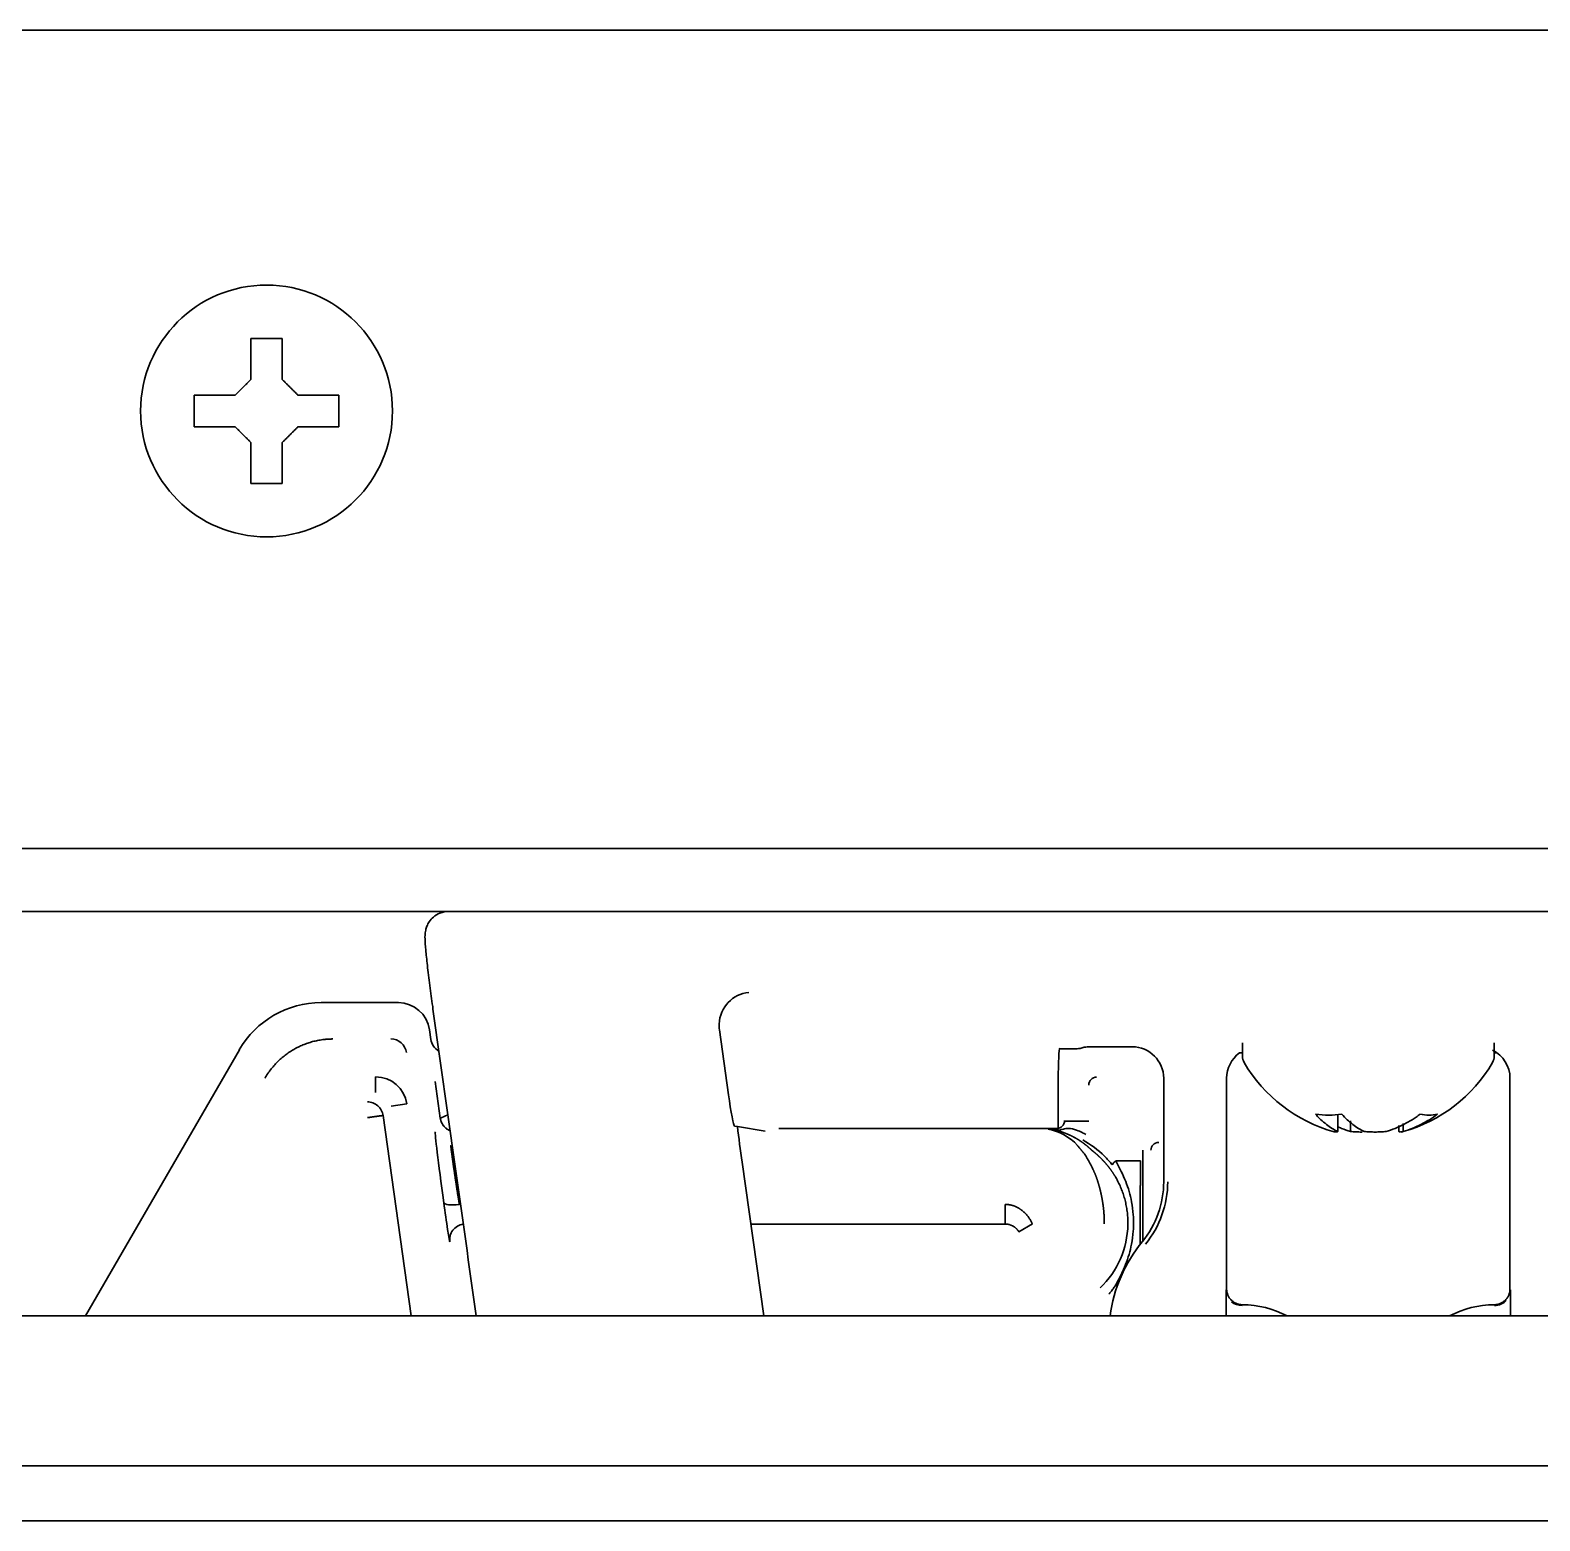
# Model space of a CAD drawing. Extents: x 53 to 4124, y 6244 to 10190.
# Drawn here: x 2681.77 to 2729.72, y 10058.39 to 10105.76 of the extents above; entities that cross this region are included whole.
import ezdxf

# ---------------------------------------------------------------- set-up
doc = ezdxf.new("R2010")
doc.units = 0
doc.header["$LTSCALE"] = 5
doc.layers.add('1', color=7, linetype='CONTINUOUS', true_color=0xffffff)
doc.layers.add('4', color=7, linetype='CONTINUOUS', true_color=0xffffff)

msp = doc.modelspace()

# ---------------------------------------------------------------- linework, layer by layer
at = {"layer": '1', "color": 7, "linetype": 'Continuous', "lineweight": 35}
for p, q in [((2412.323, 10105.759), (2766.227, 10105.759)), ((2686.975, 10093.659), (2686.975, 10094.159)), ((2691.575, 10094.159), (2691.575, 10093.659)), ((2686.975, 10093.159), (2686.975, 10093.659)), ((2691.575, 10093.659), (2691.575, 10093.159)), ((2761.995, 10079.759), (2416.556, 10079.759)), ((2414.142, 10077.759), (2764.409, 10077.759)), ((2695.068, 10077.759), (2753.483, 10077.759)), ((2725.825, 10077.759), (2725.825, 10077.759)), ((2694.562, 10074.655), (2695.266, 10069.648)), ((2703.948, 10071.934), (2703.659, 10073.991)), ((2714.468, 10073.393), (2714.617, 10073.393)), ((2715.117, 10073.401), (2715.25, 10073.446)), ((2715.75, 10073.454), (2716.775, 10073.454)), ((2720.275, 10073.583), (2720.275, 10073.159)), ((2728.275, 10073.159), (2728.275, 10073.583)), ((2714.425, 10072.41), (2714.425, 10070.864)), ((2717.775, 10069.165), (2717.775, 10072.454)), ((2719.775, 10065.759), (2719.775, 10072.454)), ((2728.775, 10072.454), (2728.775, 10065.759)), ((2723.31, 10070.764), (2723.31, 10071.314)), ((2723.712, 10070.764), (2723.712, 10071.101)), ((2725.386, 10070.764), (2725.386, 10071.019)), ((2704.235, 10070.919), (2704.141, 10070.934)), ((2704.235, 10070.919), (2705.117, 10070.777)), ((2725.241, 10070.764), (2725.241, 10070.951)), ((2705.068, 10064.904), (2704.382, 10069.786))]:
    msp.add_line(p, q, dxfattribs=at)
msp.add_circle((2689.275, 10093.659), 4, dxfattribs=at)
for centre, radius, start, end in [((2720.675, 10073.159), 0.4, 180, 210.3012), ((2724.474, 10075.379), 4.8, 210.3012, 254.4868), ((2724.076, 10075.379), 4.8, 285.765, 329.6988), ((2727.875, 10073.159), 0.4, 329.6988, 0), ((2714.775, 10069.165), 3, 320.732, 0), ((2714.775, 10069.165), 3.127, 320.732, 0), ((2720.775, 10064.259), 4.75, 140.732, 172.2043), ((2720.275, 10062.259), 3, 61.8159, 90.0009), ((2728.275, 10062.259), 3, 89.9991, 118.1841)]:
    msp.add_arc(centre, radius, start, end, dxfattribs=at)
for centre, major_axis, ratio, start_param, end_param in [((2704.591, 10074.179), (-0.353, -0.945), 0.923303, 3.526353, 5.044789), ((2704.651, 10074.127), (-0.757, 0.658), 0.996825, 0.6648, 0.853636), ((2714.478, 10072.41), (0, -1), 0.052408, 3.159046, 4.712389), ((2714.617, 10073.401), (0.5, 0), 0.017455, 4.712389, 6.230825), ((2715.75, 10073.445), (0.5, 0), 0.017455, 1.570796, 3.089233), ((2716.775, 10072.454), (0.447, 0.895), 0.99981, 5.176082, 6.746726), ((2720.775, 10072.454), (0.447, -0.895), 0.99981, 3.312346, 4.248696), ((2727.775, 10072.454), (-0.447, -0.895), 0.99981, 2.03449, 3.141033), ((2704.001, 10071.934), (0.141, -1), 0.051895, 4.705076, 6.267145), ((2726.201, 10075.061), (0, 3.78), 0.546944, 3.008877, 3.141532), ((2726.201, 10075.061), (0, 3.78), 0.546944, 3.141653, 3.274309), ((2704.541, 10069.786), (0.423, -3), 0.051895, 4.31774, 4.705076), ((2698.766, 10069.648), (13.966, -99.249), 0.03458, 4.707523, 4.755341), ((2720.262, 10065.733), (0.447, -0.223), 0.999809, 4.457285, 5.178973), ((2728.288, 10065.733), (0.447, 0.223), 0.999809, 4.245805, 5.069488)]:
    msp.add_ellipse(centre, major_axis=major_axis, ratio=ratio, start_param=start_param, end_param=end_param, dxfattribs=at)
for points in [[(2688.775, 10094.659), (2688.775, 10094.714), (2688.775, 10094.822), (2688.775, 10094.983), (2688.775, 10095.142), (2688.775, 10095.298), (2688.775, 10095.449), (2688.775, 10095.606), (2688.775, 10095.772), (2688.775, 10095.895), (2688.775, 10095.959)], [(2688.775, 10095.959), (2688.942, 10095.959), (2689.275, 10095.959), (2689.609, 10095.959), (2689.775, 10095.959)], [(2688.275, 10094.159), (2688.299, 10094.183), (2688.346, 10094.231), (2688.418, 10094.302), (2688.489, 10094.373), (2688.561, 10094.445), (2688.632, 10094.516), (2688.704, 10094.588), (2688.751, 10094.636), (2688.775, 10094.659)], [(2689.775, 10094.659), (2689.801, 10094.633), (2689.853, 10094.582), (2689.926, 10094.508), (2689.998, 10094.437), (2690.068, 10094.367), (2690.137, 10094.297), (2690.206, 10094.228), (2690.252, 10094.182), (2690.275, 10094.159)], [(2690.275, 10094.159), (2690.33, 10094.159), (2690.438, 10094.159), (2690.599, 10094.159), (2690.758, 10094.159), (2690.913, 10094.159), (2691.065, 10094.159), (2691.222, 10094.159), (2691.388, 10094.159), (2691.511, 10094.159), (2691.575, 10094.159)], [(2688.275, 10093.159), (2688.221, 10093.159), (2688.113, 10093.159), (2687.951, 10093.159), (2687.792, 10093.159), (2687.637, 10093.159), (2687.485, 10093.159), (2687.329, 10093.159), (2687.163, 10093.159), (2687.039, 10093.159), (2686.975, 10093.159)], [(2688.775, 10092.659), (2688.749, 10092.685), (2688.698, 10092.737), (2688.624, 10092.81), (2688.553, 10092.882), (2688.482, 10092.952), (2688.413, 10093.021), (2688.344, 10093.09), (2688.298, 10093.136), (2688.275, 10093.159)], [(2690.275, 10093.159), (2690.252, 10093.136), (2690.204, 10093.088), (2690.133, 10093.017), (2690.061, 10092.945), (2689.99, 10092.874), (2689.918, 10092.802), (2689.847, 10092.731), (2689.799, 10092.683), (2689.775, 10092.659)], [(2689.775, 10092.659), (2689.775, 10092.605), (2689.775, 10092.497), (2689.775, 10092.335), (2689.775, 10092.177), (2689.775, 10092.021), (2689.775, 10091.869), (2689.775, 10091.713), (2689.775, 10091.547), (2689.775, 10091.423), (2689.775, 10091.359)], [(2689.775, 10091.359), (2689.609, 10091.359), (2689.275, 10091.359), (2688.942, 10091.359), (2688.775, 10091.359)], [(2722.599, 10071.314), (2722.738, 10071.292), (2723.017, 10071.27), (2723.296, 10071.292), (2723.436, 10071.314)], [(2724.147, 10070.764), (2724.203, 10070.758), (2724.316, 10070.75), (2724.491, 10070.746), (2724.666, 10070.75), (2724.782, 10070.758), (2724.839, 10070.764)], [(2725.386, 10070.764), (2725.374, 10070.758), (2725.35, 10070.75), (2725.312, 10070.746), (2725.276, 10070.751), (2725.252, 10070.758), (2725.241, 10070.764)]]:
    msp.add_open_spline(points, degree=3, dxfattribs=at)
for points, knots in [([(2689.775, 10095.959), (2689.775, 10095.757), (2689.775, 10095.547), (2689.775, 10095.222), (2689.775, 10095.112), (2689.775, 10094.888), (2689.775, 10094.775), (2689.775, 10094.659)], [0, 0, 0, 0, 0.5, 0.5, 0.75, 0.75, 1, 1, 1, 1]), ([(2686.975, 10094.159), (2687.178, 10094.159), (2687.388, 10094.159), (2687.713, 10094.159), (2687.823, 10094.159), (2688.046, 10094.159), (2688.16, 10094.159), (2688.275, 10094.159)], [0, 0, 0, 0, 0.5, 0.5, 0.75, 0.75, 1, 1, 1, 1]), ([(2691.575, 10093.159), (2691.372, 10093.159), (2691.163, 10093.159), (2690.838, 10093.159), (2690.728, 10093.159), (2690.504, 10093.159), (2690.391, 10093.159), (2690.275, 10093.159)], [0, 0, 0, 0, 0.5, 0.5, 0.75, 0.75, 1, 1, 1, 1]), ([(2688.775, 10091.359), (2688.775, 10091.562), (2688.775, 10091.772), (2688.775, 10092.097), (2688.775, 10092.207), (2688.775, 10092.431), (2688.775, 10092.544), (2688.775, 10092.659)], [0, 0, 0, 0, 0.5, 0.5, 0.75, 0.75, 1, 1, 1, 1]), ([(2695.068, 10077.759), (2694.966, 10077.758), (2694.793, 10077.724), (2694.58, 10077.594), (2694.444, 10077.441), (2694.366, 10077.293), (2694.328, 10077.166), (2694.313, 10077.069), (2694.307, 10076.978), (2694.309, 10076.83), (2694.328, 10076.564), (2694.381, 10076.052), (2694.457, 10075.425), (2694.523, 10074.932), (2694.559, 10074.68), (2694.562, 10074.655)], [0, 0, 0, 0, 0.06518, 0.119211, 0.163603, 0.201779, 0.234086, 0.261565, 0.293271, 0.352991, 0.514502, 0.668328, 0.830548, 0.982887, 1, 1, 1, 1]), ([(2723.31, 10070.764), (2723.247, 10070.793), (2723.185, 10070.826), (2723.063, 10070.902), (2723.003, 10070.944), (2722.884, 10071.036), (2722.826, 10071.086), (2722.739, 10071.167), (2722.711, 10071.195), (2722.654, 10071.253), (2722.626, 10071.283), (2722.599, 10071.314)], [0, 0, 0, 0, 0.25, 0.25, 0.5, 0.5, 0.75, 0.75, 0.875, 0.875, 1, 1, 1, 1]), ([(2723.436, 10071.314), (2723.547, 10071.19), (2723.662, 10071.082), (2723.839, 10070.944), (2723.899, 10070.902), (2724.022, 10070.827), (2724.084, 10070.793), (2724.147, 10070.764)], [0, 0, 0, 0, 0.5, 0.5, 0.75, 0.75, 1, 1, 1, 1]), ([(2724.839, 10070.764), (2724.935, 10070.793), (2725.03, 10070.826), (2725.217, 10070.902), (2725.309, 10070.944), (2725.49, 10071.036), (2725.58, 10071.086), (2725.712, 10071.167), (2725.756, 10071.195), (2725.842, 10071.253), (2725.885, 10071.283), (2725.927, 10071.314)], [0, 0, 0, 0, 0.25, 0.25, 0.5, 0.5, 0.75, 0.75, 0.875, 0.875, 1, 1, 1, 1]), ([(2726.474, 10071.314), (2726.304, 10071.19), (2726.129, 10071.082), (2725.857, 10070.944), (2725.765, 10070.902), (2725.577, 10070.827), (2725.482, 10070.793), (2725.386, 10070.764)], [0, 0, 0, 0, 0.5, 0.5, 0.75, 0.75, 1, 1, 1, 1]), ([(2723.191, 10070.754), (2723.195, 10070.753), (2723.21, 10070.749), (2723.238, 10070.746), (2723.275, 10070.751), (2723.298, 10070.758), (2723.31, 10070.764)], [0, 0, 0, 0, 0.080389, 0.386926, 0.693463, 1, 1, 1, 1]), ([(2723.712, 10070.764), (2723.615, 10070.793), (2723.521, 10070.826), (2723.384, 10070.881), (2723.342, 10070.9), (2723.299, 10070.919)], [0, 0, 0, 0, 0.685724, 0.685724, 1, 1, 1, 1]), ([(2724.081, 10070.748), (2724.074, 10070.748), (2724.008, 10070.747), (2723.884, 10070.75), (2723.769, 10070.758), (2723.712, 10070.764)], [0, 0, 0, 0, 0.056131, 0.528065, 1, 1, 1, 1]), ([(2719.754, 10064.904), (2719.754, 10064.912), (2719.754, 10064.919), (2719.754, 10064.943), (2719.754, 10064.959), (2719.754, 10064.99), (2719.754, 10065.037), (2719.754, 10065.113), (2719.754, 10065.171), (2719.755, 10065.214), (2719.755, 10065.229), (2719.755, 10065.257), (2719.755, 10065.27), (2719.755, 10065.338), (2719.756, 10065.388), (2719.756, 10065.457), (2719.756, 10065.479), (2719.757, 10065.521), (2719.757, 10065.541), (2719.758, 10065.595), (2719.758, 10065.626), (2719.759, 10065.665), (2719.759, 10065.676), (2719.76, 10065.696), (2719.76, 10065.704), (2719.761, 10065.724), (2719.761, 10065.732), (2719.762, 10065.733)], [0, 0, 0, 0, 0.016595, 0.016595, 0.051717, 0.051717, 0.086838, 0.157081, 0.227325, 0.227325, 0.262446, 0.262446, 0.297568, 0.297568, 0.438054, 0.438054, 0.508297, 0.508297, 0.578541, 0.578541, 0.719027, 0.719027, 0.78927, 0.78927, 0.859514, 0.859514, 1, 1, 1, 1]), ([(2719.775, 10065.759), (2719.775, 10065.726), (2719.778, 10065.694), (2719.788, 10065.646), (2719.792, 10065.63), (2719.801, 10065.599), (2719.807, 10065.583), (2719.826, 10065.538), (2719.841, 10065.509), (2719.868, 10065.468), (2719.878, 10065.455), (2719.899, 10065.43), (2719.91, 10065.417), (2719.945, 10065.383), (2719.97, 10065.362), (2720.011, 10065.335), (2720.025, 10065.326), (2720.054, 10065.311), (2720.083, 10065.297), (2720.114, 10065.286), (2720.145, 10065.276), (2720.161, 10065.272), (2720.21, 10065.263), (2720.242, 10065.259), (2720.275, 10065.259)], [0, 0, 0, 0, 0.125, 0.125, 0.1875, 0.1875, 0.25, 0.25, 0.375, 0.375, 0.4375, 0.4375, 0.5, 0.5, 0.625, 0.625, 0.6875, 0.6875, 0.75, 0.8125, 0.8125, 0.875, 0.875, 1, 1, 1, 1]), ([(2728.275, 10065.259), (2728.308, 10065.259), (2728.341, 10065.263), (2728.389, 10065.272), (2728.405, 10065.276), (2728.436, 10065.286), (2728.452, 10065.291), (2728.497, 10065.31), (2728.526, 10065.325), (2728.566, 10065.352), (2728.58, 10065.362), (2728.605, 10065.383), (2728.617, 10065.394), (2728.652, 10065.429), (2728.672, 10065.454), (2728.7, 10065.495), (2728.708, 10065.509), (2728.724, 10065.538), (2728.738, 10065.567), (2728.749, 10065.598), (2728.758, 10065.629), (2728.762, 10065.645), (2728.772, 10065.694), (2728.775, 10065.726), (2728.775, 10065.759)], [0, 0, 0, 0, 0.125, 0.125, 0.1875, 0.1875, 0.25, 0.25, 0.375, 0.375, 0.4375, 0.4375, 0.5, 0.5, 0.625, 0.625, 0.6875, 0.6875, 0.75, 0.8125, 0.8125, 0.875, 0.875, 1, 1, 1, 1]), ([(2728.788, 10065.733), (2728.789, 10065.732), (2728.79, 10065.724), (2728.79, 10065.707), (2728.79, 10065.703), (2728.791, 10065.695), (2728.791, 10065.681), (2728.792, 10065.653), (2728.792, 10065.625), (2728.793, 10065.601), (2728.793, 10065.593), (2728.793, 10065.576), (2728.793, 10065.567), (2728.794, 10065.521), (2728.794, 10065.48), (2728.795, 10065.411), (2728.795, 10065.386), (2728.795, 10065.336), (2728.795, 10065.309), (2728.796, 10065.229), (2728.796, 10065.172), (2728.796, 10065.082), (2728.797, 10065.051), (2728.797, 10064.989), (2728.797, 10064.957), (2728.797, 10064.919), (2728.797, 10064.913), (2728.797, 10064.906)], [0, 0, 0, 0, 0.140793, 0.140793, 0.175991, 0.175991, 0.21119, 0.281586, 0.351983, 0.351983, 0.387181, 0.387181, 0.422379, 0.422379, 0.563172, 0.563172, 0.633569, 0.633569, 0.703965, 0.703965, 0.844758, 0.844758, 0.915155, 0.915155, 0.985551, 0.985551, 1, 1, 1, 1])]:
    msp.add_open_spline(points, degree=3, knots=knots, dxfattribs=at)
at = {"layer": '4', "color": 7, "linetype": 'Continuous', "lineweight": 35}
for p, q in [((2693.461, 10074.859), (2691.006, 10074.859)), ((2694.451, 10073.998), (2694.495, 10073.69)), ((2688.41, 10073.36), (2683.527, 10064.904)), ((2720.275, 10073.259), (2720.183, 10073.259)), ((2728.368, 10073.259), (2728.275, 10073.259)), ((2692.738, 10072.001), (2692.738, 10072.501)), ((2694.794, 10071.185), (2694.63, 10072.352)), ((2693.233, 10071.57), (2693.728, 10071.64)), ((2693.87, 10064.904), (2692.975, 10071.273)), ((2714.644, 10071.091), (2715.393, 10071.091)), ((2714.375, 10070.859), (2705.547, 10070.859)), ((2714.394, 10070.841), (2714.394, 10070.811)), ((2717.117, 10067.289), (2717.117, 10070.167)), ((2717.037, 10069.83), (2716.255, 10069.83)), ((2712.739, 10067.823), (2712.739, 10068.447)), ((2712.739, 10067.823), (2704.658, 10067.823)), ((2713.173, 10067.575), (2713.606, 10067.825)), ((2716.252, 10065.889), (2716.314, 10065.889)), ((2891.525, 10064.904), (2623.431, 10064.904)), ((2287.01, 10060.143), (2891.541, 10060.143)), ((2285.043, 10058.393), (2893.507, 10058.393))]:
    msp.add_line(p, q, dxfattribs=at)
for centre, radius, start, end in [((2692.738, 10071.501), 1, 7.9978, 90.0022), ((2713.775, 10067.859), 2.998, 44.9854, 61.5184), ((2713.775, 10067.859), 2.862, 313.7499, 359.076)]:
    msp.add_arc(centre, radius, start, end, dxfattribs=at)
for centre, major_axis, ratio, start_param, end_param in [((2691.008, 10071.857), (1.501, -2.6), 0.999188, 2.618346, 3.66484), ((2693.461, 10073.859), (0.342, 0.94), 0.99931, 5.201587, 6.632249), ((2693.222, 10073.204), (-0.171, -0.47), 0.99931, 2.059994, 3.490656), ((2694.99, 10073.76), (0.171, 0.47), 0.99931, 2.059994, 2.990215), ((2715.643, 10072.241), (0.177, -0.177), 0.998783, 2.356803, 3.926382), ((2714.375, 10071.109), (0.177, -0.177), 0.998783, 5.498396, 7.067974), ((2695.06, 10067.756), (0.422, -3), 0.017285, 3.174069, 4.458518), ((2713.775, 10069.062), (0, -1.812), 0.96827, 2.341391, 2.951684), ((2714.289, 10071.023), (-0.033, -0.197), 0.640804, 0.011372, 0.258928), ((2714.394, 10071.003), (-0.04, -0.196), 0.561653, 0.010547, 0.345884), ((2717.617, 10070.167), (-0.177, 0.177), 0.998783, 5.498396, 7.067974), ((2694.956, 10068.253), (0.141, -1), 0.017285, 4.458518, 6.263302), ((2695.399, 10068.572), (0.495, 0.067), 0.246669, 3.159603, 4.678851), ((2695.591, 10067.323), (0.328, 0.377), 0.999646, 0.850428, 2.425832)]:
    msp.add_ellipse(centre, major_axis=major_axis, ratio=ratio, start_param=start_param, end_param=end_param, dxfattribs=at)
msp.add_open_spline([(2691.385, 10073.704), (2691.056, 10073.704), (2690.421, 10073.534), (2689.851, 10073.205), (2689.386, 10072.74), (2689.221, 10072.455)], degree=2, dxfattribs=at)
for points, degree, knots in [([(2692.479, 10071.704), (2692.539, 10071.704), (2692.599, 10071.693), (2692.71, 10071.651), (2692.762, 10071.62), (2692.852, 10071.542), (2692.89, 10071.495), (2692.947, 10071.39), (2692.966, 10071.332), (2692.975, 10071.273)], 3, [0, 0, 0, 0, 0.25, 0.25, 0.5, 0.5, 0.75, 0.75, 1, 1, 1, 1]), ([(2692.479, 10071.204), (2692.483, 10071.204), (2692.49, 10071.205), (2692.5, 10071.207), (2692.511, 10071.208), (2692.521, 10071.21), (2692.531, 10071.211), (2692.541, 10071.212), (2692.551, 10071.214), (2692.56, 10071.215), (2692.57, 10071.217), (2692.579, 10071.218), (2692.588, 10071.219), (2692.597, 10071.221), (2692.606, 10071.222), (2692.614, 10071.223), (2692.623, 10071.224), (2692.631, 10071.226), (2692.639, 10071.227), (2692.647, 10071.228), (2692.655, 10071.229), (2692.663, 10071.23), (2692.67, 10071.231), (2692.677, 10071.232), (2692.685, 10071.233), (2692.692, 10071.234), (2692.698, 10071.235), (2692.705, 10071.236), (2692.712, 10071.237), (2692.718, 10071.238), (2692.724, 10071.239), (2692.73, 10071.24), (2692.736, 10071.24), (2692.742, 10071.241), (2692.747, 10071.242), (2692.753, 10071.243), (2692.758, 10071.243), (2692.763, 10071.244), (2692.768, 10071.245), (2692.773, 10071.245), (2692.778, 10071.246), (2692.782, 10071.247), (2692.787, 10071.247), (2692.791, 10071.248), (2692.795, 10071.248), (2692.799, 10071.249), (2692.803, 10071.249), (2692.807, 10071.25), (2692.81, 10071.25), (2692.814, 10071.251), (2692.817, 10071.251), (2692.821, 10071.252), (2692.824, 10071.252), (2692.827, 10071.252), (2692.84, 10071.254), (2692.862, 10071.257), (2692.888, 10071.261), (2692.909, 10071.264), (2692.925, 10071.266), (2692.936, 10071.268), (2692.944, 10071.269), (2692.95, 10071.271), (2692.955, 10071.272), (2692.959, 10071.273), (2692.963, 10071.274), (2692.965, 10071.275), (2692.968, 10071.275), (2692.97, 10071.275), (2692.971, 10071.275), (2692.972, 10071.275), (2692.973, 10071.274), (2692.974, 10071.274), (2692.974, 10071.273), (2692.975, 10071.273), (2692.975, 10071.273)], 3, [0, 0, 0, 0, 0.013741, 0.027321, 0.04074, 0.053998, 0.067095, 0.080031, 0.092806, 0.105419, 0.117871, 0.130162, 0.142291, 0.154258, 0.166064, 0.177708, 0.189191, 0.200511, 0.21167, 0.222667, 0.233501, 0.244174, 0.254685, 0.265034, 0.275221, 0.285246, 0.295109, 0.30481, 0.314349, 0.323726, 0.332941, 0.341994, 0.350885, 0.359614, 0.368181, 0.376586, 0.384829, 0.39291, 0.400829, 0.408587, 0.416183, 0.423617, 0.430889, 0.438, 0.444949, 0.451737, 0.458363, 0.464828, 0.471131, 0.477273, 0.483254, 0.489074, 0.494733, 0.500231, 0.505568, 0.568672, 0.625531, 0.676124, 0.720446, 0.758519, 0.783246, 0.806818, 0.829216, 0.85041, 0.870377, 0.889099, 0.906574, 0.92282, 0.937884, 0.951854, 0.964863, 0.977105, 0.988845, 1, 1, 1, 1]), ([(2694.794, 10071.186), (2694.794, 10071.186), (2694.795, 10071.186), (2694.796, 10071.186), (2694.797, 10071.187), (2694.798, 10071.187), (2694.799, 10071.188), (2694.801, 10071.189), (2694.803, 10071.19), (2694.806, 10071.191), (2694.808, 10071.192), (2694.811, 10071.193), (2694.814, 10071.195), (2694.817, 10071.196), (2694.821, 10071.198), (2694.824, 10071.199), (2694.828, 10071.201), (2694.833, 10071.203), (2694.837, 10071.205), (2694.842, 10071.207), (2694.847, 10071.21), (2694.852, 10071.212), (2694.858, 10071.214), (2694.864, 10071.217), (2694.87, 10071.22), (2694.876, 10071.223), (2694.883, 10071.226), (2694.889, 10071.229), (2694.897, 10071.232), (2694.904, 10071.235), (2694.912, 10071.238), (2694.919, 10071.242), (2694.927, 10071.246), (2694.936, 10071.249), (2694.944, 10071.253), (2694.953, 10071.257), (2694.962, 10071.261), (2694.972, 10071.265), (2694.981, 10071.27), (2694.991, 10071.274), (2695.001, 10071.278), (2695.011, 10071.283), (2695.021, 10071.287), (2695.028, 10071.29), (2695.032, 10071.292), (2695.032, 10071.292)], 3, [0, 0, 0, 0, 0.02224, 0.044549, 0.066929, 0.08938, 0.111903, 0.134499, 0.157167, 0.179909, 0.202726, 0.225618, 0.248585, 0.271629, 0.294749, 0.317947, 0.341223, 0.364578, 0.388012, 0.411526, 0.43512, 0.458796, 0.482553, 0.506392, 0.530314, 0.554319, 0.578407, 0.60258, 0.626838, 0.651182, 0.675611, 0.700126, 0.724729, 0.749419, 0.774196, 0.799062, 0.824018, 0.849062, 0.874196, 0.899421, 0.924736, 0.950143, 0.973124, 0.996864, 1, 1, 1, 1]), ([(2695.104, 10070.791), (2695.052, 10070.811), (2695.003, 10070.841), (2694.916, 10070.917), (2694.878, 10070.964), (2694.821, 10071.069), (2694.802, 10071.126), (2694.794, 10071.185)], 3, [0, 0, 0, 0, 0.320291, 0.320291, 0.660146, 0.660146, 1, 1, 1, 1]), ([(2714.106, 10070.841), (2714.123, 10070.84), (2714.14, 10070.839), (2714.174, 10070.837), (2714.19, 10070.835), (2714.217, 10070.832), (2714.227, 10070.83), (2714.244, 10070.828), (2714.25, 10070.827), (2714.256, 10070.825)], 3, [0, 0, 0, 0, 0.338462, 0.338462, 0.666667, 0.666667, 0.871795, 0.871795, 1, 1, 1, 1]), ([(2714.288, 10070.827), (2714.281, 10070.828), (2714.273, 10070.829), (2714.253, 10070.831), (2714.24, 10070.833), (2714.208, 10070.836), (2714.188, 10070.837), (2714.148, 10070.84), (2714.127, 10070.84), (2714.106, 10070.841)], 3, [0, 0, 0, 0, 0.128205, 0.128205, 0.333333, 0.333333, 0.661538, 0.661538, 1, 1, 1, 1]), ([(2714.257, 10070.825), (2714.267, 10070.824), (2714.278, 10070.822), (2714.3, 10070.818), (2714.311, 10070.816), (2714.328, 10070.812), (2714.335, 10070.811), (2714.347, 10070.809), (2714.351, 10070.808), (2714.355, 10070.807)], 3, [0, 0, 0, 0, 0.338462, 0.338462, 0.666667, 0.666667, 0.871795, 0.871795, 1, 1, 1, 1]), ([(2714.257, 10070.825), (2714.26, 10070.825), (2714.267, 10070.823), (2714.278, 10070.821), (2714.288, 10070.819), (2714.299, 10070.816), (2714.309, 10070.814), (2714.32, 10070.812), (2714.33, 10070.809), (2714.341, 10070.807), (2714.352, 10070.804), (2714.362, 10070.801), (2714.373, 10070.799), (2714.383, 10070.796), (2714.394, 10070.793), (2714.405, 10070.79), (2714.415, 10070.788), (2714.426, 10070.785), (2714.437, 10070.782), (2714.447, 10070.779), (2714.458, 10070.775), (2714.468, 10070.772), (2714.479, 10070.769), (2714.49, 10070.766), (2714.5, 10070.762), (2714.511, 10070.759), (2714.522, 10070.756), (2714.532, 10070.752), (2714.543, 10070.749), (2714.554, 10070.745), (2714.564, 10070.741), (2714.575, 10070.738), (2714.586, 10070.734), (2714.596, 10070.73), (2714.607, 10070.726), (2714.618, 10070.722), (2714.628, 10070.718), (2714.639, 10070.714), (2714.649, 10070.71), (2714.66, 10070.706), (2714.671, 10070.702), (2714.681, 10070.697), (2714.692, 10070.693), (2714.703, 10070.689), (2714.713, 10070.684), (2714.724, 10070.68), (2714.734, 10070.675), (2714.745, 10070.671), (2714.756, 10070.666), (2714.766, 10070.661), (2714.777, 10070.656), (2714.787, 10070.652), (2714.798, 10070.647), (2714.809, 10070.642), (2714.819, 10070.637), (2714.83, 10070.632), (2714.84, 10070.627), (2714.851, 10070.621), (2714.861, 10070.616), (2714.872, 10070.611), (2714.882, 10070.606), (2714.893, 10070.6), (2714.903, 10070.595), (2714.914, 10070.589), (2714.924, 10070.584), (2714.935, 10070.578), (2714.945, 10070.572), (2714.955, 10070.566), (2714.966, 10070.561), (2714.976, 10070.555), (2714.987, 10070.549), (2714.997, 10070.543), (2715.007, 10070.537), (2715.018, 10070.531), (2715.028, 10070.525), (2715.038, 10070.518), (2715.048, 10070.512), (2715.059, 10070.506), (2715.069, 10070.499), (2715.079, 10070.493), (2715.089, 10070.486), (2715.1, 10070.48), (2715.11, 10070.473), (2715.12, 10070.466), (2715.13, 10070.46), (2715.14, 10070.453), (2715.15, 10070.446), (2715.16, 10070.439), (2715.17, 10070.432), (2715.18, 10070.425), (2715.19, 10070.418), (2715.2, 10070.411), (2715.21, 10070.404), (2715.22, 10070.396), (2715.23, 10070.389), (2715.24, 10070.382), (2715.25, 10070.374), (2715.26, 10070.367), (2715.269, 10070.359), (2715.279, 10070.352), (2715.289, 10070.344), (2715.299, 10070.336), (2715.308, 10070.329), (2715.318, 10070.321), (2715.328, 10070.313), (2715.337, 10070.305), (2715.347, 10070.297), (2715.356, 10070.289), (2715.366, 10070.281), (2715.376, 10070.272), (2715.385, 10070.264), (2715.394, 10070.256), (2715.404, 10070.248), (2715.413, 10070.239), (2715.423, 10070.231), (2715.432, 10070.222), (2715.441, 10070.214), (2715.45, 10070.205), (2715.46, 10070.196), (2715.469, 10070.188), (2715.475, 10070.182), (2715.478, 10070.179)], 3, [0, 0, 0, 0, 0.003433, 0.006948, 0.010548, 0.01423, 0.017996, 0.021845, 0.025779, 0.029795, 0.033895, 0.03808, 0.042347, 0.046699, 0.051134, 0.055654, 0.060257, 0.064944, 0.069715, 0.074571, 0.07951, 0.084533, 0.089641, 0.094832, 0.100108, 0.105468, 0.110912, 0.11644, 0.122053, 0.127749, 0.13353, 0.139396, 0.145345, 0.151379, 0.157497, 0.1637, 0.169987, 0.176358, 0.182814, 0.189354, 0.195979, 0.202688, 0.209481, 0.216359, 0.223321, 0.230368, 0.237499, 0.244715, 0.252015, 0.259399, 0.266869, 0.274422, 0.28206, 0.289783, 0.29759, 0.305482, 0.313459, 0.321519, 0.329665, 0.337895, 0.346209, 0.354609, 0.363092, 0.371661, 0.380314, 0.389051, 0.397873, 0.40678, 0.415771, 0.424847, 0.434008, 0.443253, 0.452583, 0.461998, 0.471497, 0.48108, 0.490749, 0.500502, 0.51034, 0.520262, 0.530269, 0.540361, 0.550537, 0.560798, 0.571144, 0.581574, 0.592089, 0.602689, 0.613373, 0.624142, 0.634996, 0.645935, 0.656958, 0.668066, 0.679258, 0.690536, 0.701898, 0.713344, 0.724876, 0.736492, 0.748192, 0.759978, 0.771848, 0.783803, 0.795843, 0.807967, 0.820176, 0.83247, 0.844848, 0.857312, 0.86986, 0.882492, 0.89521, 0.908012, 0.920899, 0.933871, 0.946927, 0.960068, 0.973294, 0.986605, 1, 1, 1, 1]), ([(2714.394, 10070.811), (2714.389, 10070.812), (2714.385, 10070.813), (2714.373, 10070.815), (2714.365, 10070.816), (2714.346, 10070.819), (2714.335, 10070.82), (2714.312, 10070.824), (2714.3, 10070.825), (2714.289, 10070.827)], 3, [0, 0, 0, 0, 0.128205, 0.128205, 0.333333, 0.333333, 0.661538, 0.661538, 1, 1, 1, 1]), ([(2715.3, 10070.67), (2715.3, 10070.671), (2715.299, 10070.671), (2715.262, 10070.692), (2715.224, 10070.712), (2715.127, 10070.759), (2715.067, 10070.785), (2714.917, 10070.838), (2714.832, 10070.86), (2714.712, 10070.865), (2714.673, 10070.861), (2714.605, 10070.847), (2714.581, 10070.84), (2714.517, 10070.824), (2714.491, 10070.807), (2714.394, 10070.811)], 3, [0, 0, 0, 0, 0.002149, 0.002149, 0.130078, 0.130078, 0.334766, 0.334766, 0.662266, 0.662266, 0.831133, 0.831133, 0.915566, 0.915566, 1, 1, 1, 1]), ([(2695.132, 10070.324), (2695.132, 10070.323), (2695.131, 10070.323), (2695.131, 10070.321), (2695.131, 10070.32), (2695.131, 10070.318), (2695.13, 10070.316), (2695.13, 10070.313), (2695.13, 10070.311), (2695.13, 10070.308), (2695.13, 10070.304), (2695.131, 10070.301), (2695.131, 10070.297), (2695.131, 10070.293), (2695.131, 10070.288), (2695.132, 10070.283), (2695.132, 10070.278), (2695.132, 10070.273), (2695.133, 10070.267), (2695.133, 10070.261), (2695.134, 10070.255), (2695.135, 10070.249), (2695.135, 10070.242), (2695.136, 10070.234), (2695.137, 10070.227), (2695.138, 10070.219), (2695.139, 10070.211), (2695.14, 10070.202), (2695.141, 10070.194), (2695.142, 10070.184), (2695.143, 10070.175), (2695.144, 10070.165), (2695.145, 10070.155), (2695.147, 10070.145), (2695.148, 10070.134), (2695.15, 10070.123), (2695.151, 10070.111), (2695.153, 10070.1), (2695.154, 10070.088), (2695.156, 10070.075), (2695.157, 10070.062), (2695.159, 10070.049), (2695.161, 10070.036), (2695.163, 10070.022), (2695.165, 10070.008), (2695.167, 10069.994), (2695.169, 10069.979), (2695.171, 10069.964), (2695.173, 10069.949), (2695.175, 10069.933), (2695.177, 10069.917), (2695.18, 10069.9), (2695.182, 10069.883), (2695.184, 10069.866), (2695.187, 10069.849), (2695.189, 10069.831), (2695.192, 10069.813), (2695.194, 10069.795), (2695.197, 10069.776), (2695.2, 10069.757), (2695.203, 10069.737), (2695.205, 10069.718), (2695.208, 10069.697), (2695.211, 10069.677), (2695.214, 10069.656), (2695.217, 10069.635), (2695.22, 10069.614), (2695.223, 10069.592), (2695.227, 10069.57), (2695.23, 10069.548), (2695.233, 10069.525), (2695.237, 10069.502), (2695.24, 10069.478), (2695.243, 10069.455), (2695.247, 10069.431), (2695.25, 10069.407), (2695.254, 10069.382), (2695.258, 10069.357), (2695.262, 10069.332), (2695.265, 10069.306), (2695.269, 10069.28), (2695.273, 10069.254), (2695.277, 10069.228), (2695.281, 10069.201), (2695.285, 10069.174), (2695.289, 10069.147), (2695.293, 10069.119), (2695.298, 10069.091), (2695.302, 10069.063), (2695.306, 10069.035), (2695.311, 10069.006), (2695.315, 10068.977), (2695.32, 10068.948), (2695.324, 10068.918), (2695.329, 10068.889), (2695.333, 10068.859), (2695.338, 10068.828), (2695.343, 10068.798), (2695.348, 10068.767), (2695.353, 10068.736), (2695.357, 10068.705), (2695.362, 10068.673), (2695.368, 10068.642), (2695.373, 10068.61), (2695.378, 10068.578), (2695.383, 10068.545), (2695.388, 10068.513), (2695.394, 10068.48), (2695.397, 10068.458), (2695.399, 10068.447)], 3, [0, 0, 0, 0, 0.008053, 0.016128, 0.024228, 0.03235, 0.040497, 0.048666, 0.05686, 0.065077, 0.073317, 0.081581, 0.089869, 0.098181, 0.106516, 0.114875, 0.123258, 0.131665, 0.140096, 0.14855, 0.157029, 0.165531, 0.174058, 0.182608, 0.191183, 0.199782, 0.208405, 0.217052, 0.225723, 0.234418, 0.243138, 0.251882, 0.26065, 0.269443, 0.27826, 0.287101, 0.295967, 0.304857, 0.313772, 0.322711, 0.331675, 0.340663, 0.349676, 0.358713, 0.367775, 0.376862, 0.385973, 0.395109, 0.40427, 0.413456, 0.422666, 0.431901, 0.441161, 0.450446, 0.459755, 0.46909, 0.47845, 0.487834, 0.497243, 0.506678, 0.516137, 0.525622, 0.535131, 0.544666, 0.554225, 0.56381, 0.57342, 0.583055, 0.592715, 0.602401, 0.612111, 0.621847, 0.631608, 0.641395, 0.651207, 0.661044, 0.670906, 0.680794, 0.690707, 0.700646, 0.71061, 0.7206, 0.730615, 0.740655, 0.750721, 0.760812, 0.770929, 0.781072, 0.79124, 0.801434, 0.811653, 0.821898, 0.832169, 0.842465, 0.852787, 0.863135, 0.873508, 0.883907, 0.894332, 0.904782, 0.915259, 0.925761, 0.936289, 0.946843, 0.957422, 0.968028, 0.978659, 0.989317, 1, 1, 1, 1]), ([(2715.888, 10067.825), (2715.888, 10067.833), (2715.888, 10067.847), (2715.888, 10067.87), (2715.888, 10067.892), (2715.887, 10067.914), (2715.887, 10067.937), (2715.887, 10067.959), (2715.886, 10067.982), (2715.885, 10068.005), (2715.884, 10068.028), (2715.883, 10068.05), (2715.882, 10068.073), (2715.881, 10068.096), (2715.879, 10068.12), (2715.878, 10068.143), (2715.876, 10068.166), (2715.874, 10068.189), (2715.872, 10068.213), (2715.87, 10068.236), (2715.868, 10068.26), (2715.866, 10068.284), (2715.863, 10068.307), (2715.86, 10068.331), (2715.858, 10068.355), (2715.855, 10068.378), (2715.852, 10068.402), (2715.848, 10068.426), (2715.845, 10068.45), (2715.842, 10068.474), (2715.838, 10068.498), (2715.834, 10068.522), (2715.83, 10068.546), (2715.826, 10068.57), (2715.822, 10068.594), (2715.818, 10068.619), (2715.814, 10068.643), (2715.809, 10068.667), (2715.804, 10068.691), (2715.8, 10068.715), (2715.795, 10068.739), (2715.79, 10068.763), (2715.784, 10068.787), (2715.779, 10068.812), (2715.773, 10068.836), (2715.768, 10068.86), (2715.762, 10068.884), (2715.756, 10068.908), (2715.75, 10068.932), (2715.744, 10068.956), (2715.738, 10068.98), (2715.731, 10069.004), (2715.725, 10069.027), (2715.718, 10069.051), (2715.711, 10069.075), (2715.704, 10069.098), (2715.697, 10069.122), (2715.69, 10069.146), (2715.683, 10069.169), (2715.675, 10069.192), (2715.667, 10069.216), (2715.66, 10069.239), (2715.652, 10069.262), (2715.644, 10069.285), (2715.635, 10069.308), (2715.627, 10069.33), (2715.619, 10069.353), (2715.61, 10069.376), (2715.601, 10069.398), (2715.593, 10069.42), (2715.584, 10069.442), (2715.574, 10069.464), (2715.565, 10069.486), (2715.556, 10069.508), (2715.546, 10069.529), (2715.537, 10069.551), (2715.523, 10069.58), (2715.506, 10069.616), (2715.485, 10069.659), (2715.464, 10069.701), (2715.443, 10069.741), (2715.422, 10069.781), (2715.401, 10069.819), (2715.38, 10069.856), (2715.359, 10069.892), (2715.338, 10069.926), (2715.317, 10069.959), (2715.296, 10069.991), (2715.275, 10070.022), (2715.254, 10070.051), (2715.233, 10070.078), (2715.214, 10070.101), (2715.199, 10070.12), (2715.187, 10070.134), (2715.175, 10070.148), (2715.164, 10070.162), (2715.153, 10070.175), (2715.143, 10070.188), (2715.133, 10070.2), (2715.124, 10070.211), (2715.115, 10070.222), (2715.106, 10070.232), (2715.098, 10070.242), (2715.091, 10070.252), (2715.084, 10070.26), (2715.077, 10070.268), (2715.071, 10070.276), (2715.065, 10070.283), (2715.06, 10070.29), (2715.055, 10070.296), (2715.051, 10070.301), (2715.047, 10070.306), (2715.044, 10070.31), (2715.041, 10070.314), (2715.039, 10070.317), (2715.037, 10070.32), (2715.035, 10070.322), (2715.034, 10070.323), (2715.034, 10070.324)], 3, [0, 0, 0, 0, 0.005589, 0.011202, 0.016841, 0.022506, 0.028196, 0.033912, 0.039654, 0.045422, 0.051217, 0.057038, 0.062886, 0.068761, 0.074664, 0.080593, 0.086551, 0.092536, 0.098549, 0.104589, 0.110659, 0.116756, 0.122882, 0.129037, 0.135221, 0.141433, 0.147675, 0.153946, 0.160247, 0.166577, 0.172938, 0.179328, 0.185748, 0.192198, 0.198678, 0.205189, 0.211731, 0.218304, 0.224907, 0.231541, 0.238206, 0.244903, 0.251631, 0.25839, 0.265181, 0.272004, 0.278859, 0.285745, 0.292664, 0.299615, 0.306598, 0.313613, 0.320661, 0.327742, 0.334855, 0.342001, 0.34918, 0.356392, 0.363637, 0.370915, 0.378227, 0.385572, 0.39295, 0.400362, 0.407808, 0.415288, 0.422801, 0.430348, 0.437929, 0.445545, 0.453194, 0.460878, 0.468596, 0.476349, 0.484136, 0.491958, 0.499814, 0.516433, 0.533053, 0.549676, 0.566301, 0.582928, 0.599558, 0.616189, 0.632823, 0.649458, 0.666096, 0.682736, 0.699379, 0.716023, 0.732669, 0.749318, 0.759329, 0.7693, 0.779232, 0.789127, 0.798987, 0.808811, 0.818602, 0.82836, 0.838087, 0.847785, 0.857454, 0.867096, 0.876713, 0.886305, 0.895874, 0.905421, 0.914947, 0.924455, 0.933945, 0.943419, 0.952878, 0.962323, 0.971757, 0.98118, 0.990594, 1, 1, 1, 1]), ([(2715.478, 10070.179), (2715.478, 10070.179), (2715.478, 10070.178), (2715.479, 10070.177), (2715.481, 10070.176), (2715.482, 10070.175), (2715.483, 10070.174), (2715.485, 10070.173), (2715.487, 10070.171), (2715.489, 10070.17), (2715.491, 10070.168), (2715.493, 10070.166), (2715.496, 10070.164), (2715.498, 10070.162), (2715.501, 10070.16), (2715.504, 10070.157), (2715.507, 10070.155), (2715.51, 10070.152), (2715.514, 10070.149), (2715.518, 10070.146), (2715.522, 10070.143), (2715.526, 10070.14), (2715.53, 10070.137), (2715.534, 10070.133), (2715.539, 10070.129), (2715.543, 10070.126), (2715.548, 10070.122), (2715.553, 10070.118), (2715.558, 10070.113), (2715.564, 10070.109), (2715.569, 10070.104), (2715.575, 10070.1), (2715.58, 10070.095), (2715.586, 10070.09), (2715.593, 10070.085), (2715.599, 10070.08), (2715.605, 10070.074), (2715.612, 10070.069), (2715.619, 10070.063), (2715.625, 10070.057), (2715.632, 10070.051), (2715.64, 10070.045), (2715.647, 10070.038), (2715.654, 10070.032), (2715.662, 10070.025), (2715.67, 10070.018), (2715.677, 10070.011), (2715.685, 10070.004), (2715.694, 10069.996), (2715.702, 10069.989), (2715.71, 10069.981), (2715.719, 10069.973), (2715.727, 10069.965), (2715.736, 10069.956), (2715.745, 10069.948), (2715.754, 10069.939), (2715.763, 10069.93), (2715.773, 10069.921), (2715.782, 10069.912), (2715.791, 10069.902), (2715.801, 10069.893), (2715.811, 10069.883), (2715.821, 10069.873), (2715.83, 10069.863), (2715.84, 10069.852), (2715.851, 10069.841), (2715.861, 10069.831), (2715.871, 10069.819), (2715.881, 10069.808), (2715.892, 10069.797), (2715.902, 10069.785), (2715.913, 10069.773), (2715.924, 10069.761), (2715.935, 10069.748), (2715.945, 10069.736), (2715.956, 10069.723), (2715.967, 10069.71), (2715.978, 10069.696), (2715.989, 10069.683), (2716.001, 10069.669), (2716.012, 10069.655), (2716.023, 10069.641), (2716.034, 10069.626), (2716.046, 10069.611), (2716.057, 10069.596), (2716.068, 10069.581), (2716.08, 10069.566), (2716.091, 10069.55), (2716.103, 10069.534), (2716.114, 10069.518), (2716.126, 10069.501), (2716.137, 10069.484), (2716.149, 10069.467), (2716.16, 10069.45), (2716.172, 10069.432), (2716.183, 10069.415), (2716.195, 10069.396), (2716.217, 10069.36), (2716.25, 10069.305), (2716.292, 10069.231), (2716.332, 10069.154), (2716.369, 10069.076), (2716.405, 10068.997), (2716.438, 10068.916), (2716.469, 10068.834), (2716.497, 10068.75), (2716.523, 10068.665), (2716.547, 10068.579), (2716.568, 10068.492), (2716.586, 10068.404), (2716.602, 10068.315), (2716.615, 10068.226), (2716.625, 10068.135), (2716.632, 10068.044), (2716.637, 10067.952), (2716.638, 10067.882), (2716.638, 10067.836), (2716.637, 10067.821), (2716.637, 10067.813)], 3, [0, 0, 0, 0, 0.004092, 0.008184, 0.012275, 0.016366, 0.02046, 0.024556, 0.028655, 0.03276, 0.03687, 0.040986, 0.04511, 0.049243, 0.053385, 0.057537, 0.061701, 0.065877, 0.070066, 0.07427, 0.078488, 0.082722, 0.086973, 0.091242, 0.095529, 0.099836, 0.104163, 0.108511, 0.11288, 0.117273, 0.121689, 0.126129, 0.130594, 0.135085, 0.139602, 0.144147, 0.148719, 0.15332, 0.15795, 0.162611, 0.167302, 0.172024, 0.176778, 0.181565, 0.186385, 0.191239, 0.196127, 0.20105, 0.206008, 0.211002, 0.216033, 0.221101, 0.226207, 0.23135, 0.236533, 0.241754, 0.247015, 0.252315, 0.257656, 0.263038, 0.268461, 0.273926, 0.279433, 0.284983, 0.290575, 0.296211, 0.30189, 0.307613, 0.313381, 0.319193, 0.32505, 0.330953, 0.336901, 0.342896, 0.348936, 0.355023, 0.361157, 0.367338, 0.373567, 0.379844, 0.386168, 0.39254, 0.398962, 0.405431, 0.41195, 0.418518, 0.425136, 0.431803, 0.43852, 0.445287, 0.452105, 0.458973, 0.465892, 0.472862, 0.479883, 0.486955, 0.494079, 0.501254, 0.529312, 0.557137, 0.584746, 0.61216, 0.639397, 0.666477, 0.693419, 0.720243, 0.746971, 0.773623, 0.80022, 0.826782, 0.853332, 0.879889, 0.906475, 0.933112, 0.95982, 0.98662, 0.993373, 1, 1, 1, 1]), ([(2715.896, 10069.979), (2715.907, 10069.968), (2715.918, 10069.956), (2715.947, 10069.927), (2715.964, 10069.908), (2716.009, 10069.86), (2716.036, 10069.83), (2716.089, 10069.767), (2716.115, 10069.735), (2716.141, 10069.702)], 3, [0, 0, 0, 0, 0.128205, 0.128205, 0.333333, 0.333333, 0.661538, 0.661538, 1, 1, 1, 1]), ([(2716.255, 10069.83), (2716.219, 10069.8), (2716.187, 10069.771), (2716.146, 10069.725), (2716.136, 10069.708), (2716.141, 10069.702)], 3, [0, 0, 0, 0, 0.5, 0.5, 1, 1, 1, 1]), ([(2716.252, 10065.889), (2716.373, 10066.111), (2716.479, 10066.318), (2716.646, 10066.749), (2716.709, 10066.963), (2716.778, 10067.32), (2716.796, 10067.459), (2716.813, 10067.685), (2716.816, 10067.771), (2716.816, 10067.943), (2716.813, 10068.03), (2716.797, 10068.255), (2716.779, 10068.394), (2716.712, 10068.751), (2716.65, 10068.966), (2716.482, 10069.397), (2716.373, 10069.592), (2716.255, 10069.83)], 3, [0, 0, 0, 0, 0.169231, 0.169231, 0.333333, 0.333333, 0.435897, 0.435897, 0.5, 0.5, 0.564103, 0.564103, 0.666667, 0.666667, 0.830769, 0.830769, 1, 1, 1, 1]), ([(2717.037, 10069.83), (2717.037, 10069.609), (2717.035, 10069.34), (2717.034, 10069.232), (2717.033, 10069.099), (2717.032, 10069.015), (2717.029, 10068.694), (2717.029, 10068.618), (2717.028, 10068.484), (2717.027, 10068.376), (2717.025, 10068.106), (2717.025, 10067.662), (2717.027, 10067.387), (2717.027, 10067.285), (2717.028, 10067.16)], 2, [0, 0, 0, 0.18302, 0.18302, 0.27453, 0.27453, 0.366041, 0.457551, 0.457551, 0.549061, 0.549061, 0.732081, 0.915101, 0.915101, 1, 1, 1]), ([(2712.739, 10068.447), (2712.744, 10068.447), (2712.754, 10068.447), (2712.767, 10068.447), (2712.781, 10068.446), (2712.795, 10068.445), (2712.809, 10068.444), (2712.823, 10068.443), (2712.837, 10068.441), (2712.85, 10068.44), (2712.864, 10068.438), (2712.878, 10068.436), (2712.891, 10068.433), (2712.905, 10068.43), (2712.918, 10068.428), (2712.932, 10068.425), (2712.945, 10068.421), (2712.958, 10068.418), (2712.971, 10068.414), (2712.985, 10068.41), (2712.998, 10068.406), (2713.011, 10068.401), (2713.024, 10068.397), (2713.037, 10068.392), (2713.05, 10068.387), (2713.063, 10068.381), (2713.075, 10068.376), (2713.088, 10068.37), (2713.101, 10068.364), (2713.114, 10068.357), (2713.126, 10068.351), (2713.139, 10068.344), (2713.151, 10068.337), (2713.164, 10068.33), (2713.176, 10068.323), (2713.189, 10068.315), (2713.201, 10068.307), (2713.213, 10068.299), (2713.225, 10068.291), (2713.238, 10068.282), (2713.25, 10068.273), (2713.266, 10068.261), (2713.287, 10068.244), (2713.312, 10068.224), (2713.336, 10068.203), (2713.359, 10068.18), (2713.382, 10068.158), (2713.404, 10068.134), (2713.426, 10068.11), (2713.446, 10068.085), (2713.467, 10068.059), (2713.486, 10068.032), (2713.505, 10068.005), (2713.524, 10067.977), (2713.541, 10067.948), (2713.558, 10067.918), (2713.575, 10067.888), (2713.591, 10067.857), (2713.601, 10067.836), (2713.606, 10067.825)], 3, [0, 0, 0, 0, 0.012427, 0.024813, 0.037161, 0.049477, 0.061762, 0.07402, 0.086256, 0.098471, 0.110671, 0.122858, 0.135037, 0.14721, 0.159382, 0.171555, 0.183734, 0.195922, 0.208123, 0.220341, 0.232578, 0.244839, 0.257126, 0.269444, 0.281796, 0.294186, 0.306616, 0.319091, 0.331613, 0.344186, 0.356813, 0.369497, 0.382242, 0.39505, 0.407926, 0.420871, 0.433889, 0.446983, 0.460155, 0.473409, 0.486747, 0.500172, 0.528755, 0.557316, 0.585882, 0.614477, 0.643126, 0.671855, 0.700689, 0.729652, 0.758769, 0.788063, 0.817559, 0.847278, 0.877243, 0.907477, 0.938001, 0.968835, 1, 1, 1, 1]), ([(2713.173, 10067.575), (2713.172, 10067.577), (2713.169, 10067.582), (2713.164, 10067.59), (2713.159, 10067.599), (2713.153, 10067.607), (2713.147, 10067.616), (2713.14, 10067.625), (2713.133, 10067.634), (2713.126, 10067.643), (2713.118, 10067.652), (2713.109, 10067.662), (2713.1, 10067.672), (2713.09, 10067.681), (2713.08, 10067.691), (2713.069, 10067.701), (2713.057, 10067.71), (2713.045, 10067.72), (2713.032, 10067.73), (2713.019, 10067.739), (2713.005, 10067.748), (2712.986, 10067.759), (2712.964, 10067.771), (2712.939, 10067.782), (2712.913, 10067.792), (2712.889, 10067.801), (2712.865, 10067.807), (2712.842, 10067.813), (2712.819, 10067.817), (2712.798, 10067.82), (2712.777, 10067.822), (2712.758, 10067.823), (2712.746, 10067.823), (2712.739, 10067.823)], 3, [0, 0, 0, 0, 0.016745, 0.034335, 0.052777, 0.072075, 0.092233, 0.113256, 0.135147, 0.15791, 0.181547, 0.20606, 0.231452, 0.257724, 0.284879, 0.312918, 0.341843, 0.371654, 0.402354, 0.433943, 0.466422, 0.499792, 0.556279, 0.610544, 0.662591, 0.712426, 0.760055, 0.805485, 0.848725, 0.889784, 0.928674, 0.965407, 1, 1, 1, 1]), ([(2716.037, 10065.598), (2716.047, 10065.61), (2716.057, 10065.622), (2716.082, 10065.653), (2716.097, 10065.672), (2716.136, 10065.723), (2716.16, 10065.755), (2716.206, 10065.821), (2716.229, 10065.855), (2716.252, 10065.889)], 3, [0, 0, 0, 0, 0.128205, 0.128205, 0.333333, 0.333333, 0.661538, 0.661538, 1, 1, 1, 1])]:
    msp.add_open_spline(points, degree=degree, knots=knots, dxfattribs=at)
msp.add_rational_spline([(2694.794, 10071.186), (2694.835, 10070.899), (2695.104, 10070.791)], [0.999987337877, 0.821908311095, 0.9027907073], degree=2, dxfattribs=at)

doc.saveas('drawing.dxf')
